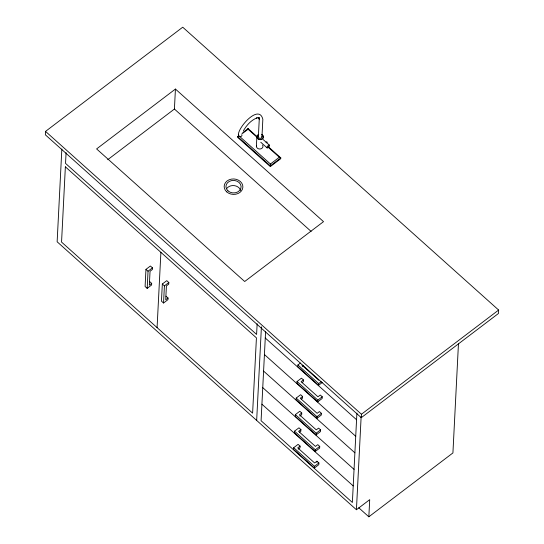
<?xml version="1.0" encoding="UTF-8"?>
<svg xmlns="http://www.w3.org/2000/svg" width="544" height="544" viewBox="0 0 544 544"><rect width="100%" height="100%" fill="white"/><g stroke="black" fill="none" stroke-linecap="round" stroke-linejoin="round"><path stroke-width="0.82" d="M256.816 137.088L248.064 129.248L248.091 128.472L248.044 129.356M270.436 164.009L270.32 166.6L237.585 137.299L237.687 136.394L239.163 136.014L270.436 164.009L279.337 157.25L280.704 157.678L280.772 158.664L270.32 166.6M45.533 131.396L45.363 134.824L361.277 417.67L498.467 313.473L498.637 310.046L182.723 27.2L45.533 131.396L361.447 414.242L361.277 417.67M61.839 149.036L57.14 241.788L356.429 509.748L369.709 499.664L368.839 516.8L358.734 507.756M66.082 152.694L65.538 163.39L256.598 334.444L257.142 323.755M151.681 283.376L149.348 285.151L150.049 271.252L152.381 269.484L152.463 267.859L150.389 266.002L145.962 269.362L145.092 286.498L147.172 288.361L151.599 284.995L151.681 283.376L149.6 281.513M147.172 288.361L148.043 271.225L152.463 267.859M157.08 327.617L160.895 252.348M168.048 298.03L165.716 299.805L166.416 285.906L168.749 284.138L168.83 282.513L166.756 280.656L162.33 284.016L161.459 301.152L163.54 303.015L167.967 299.649L168.048 298.03L165.968 296.167M163.54 303.015L164.41 285.879L168.83 282.513M107.719 159.698L174.42 109.038L175.433 89.053L323.524 221.639L244.691 281.513L96.608 148.927L175.433 89.053M256.401 146.159L256.87 136.83M258.373 136.775L259.257 119.286L259.304 119.68L259.073 118.007L258.407 117.375L259.243 118.395L259.073 118.007L259.461 118.068L258.053 117.701L258.461 117.701L256.55 118.028L256.89 117.919C250.961 120.312 246.446 125.372 243.372 130.852M261.956 136.932L262.847 119.34C259.148 103.55 237.946 127.303 238.36 135.021M256.666 420.43L261.412 326.828M265.601 331.391L261.079 420.73L352.376 502.466L356.898 413.127M293.692 447.705L293.604 449.419L314.384 468.03L318.811 464.664L318.9 462.951L316.934 461.196L314.602 462.964L297.745 447.875L300.077 446.107L298.112 444.346L293.692 447.705L314.473 466.317L314.384 468.03M294.528 431.161L294.44 432.874L315.221 451.486L319.648 448.12L319.736 446.406L317.771 444.652L315.438 446.42L298.588 431.331L300.92 429.563L298.955 427.802L294.528 431.161L315.309 449.772L315.221 451.486M295.365 414.616L295.276 416.33L316.064 434.942L320.491 431.576L320.572 429.862L318.607 428.108L316.275 429.876L299.424 414.786L301.757 413.018L299.792 411.257L295.365 414.616L316.146 433.228L316.064 434.942M296.201 398.072L296.12 399.786L316.9 418.397L321.327 415.031L321.416 413.318L319.45 411.563L317.111 413.331L300.261 398.242L302.593 396.474L300.628 394.713L296.201 398.072L316.989 416.684L316.9 418.397M297.044 381.528L296.956 383.241L317.737 401.853L322.164 398.487L322.252 396.773L320.287 395.019L317.954 396.787L301.097 381.698L303.43 379.93L301.464 378.168L297.044 381.528L317.825 400.139L317.737 401.853M300.41 363.066L297.881 364.983L297.792 366.697L318.573 385.308L322.368 382.425M300.077 446.107L299.996 447.821L298.241 449.147M300.92 429.563L300.832 431.276L299.662 432.16M301.757 413.018L301.668 414.732L299.921 416.058M302.593 396.474L302.505 398.188L301.342 399.072M303.43 379.93L303.348 381.643L302.178 382.527M318.573 385.308L318.662 383.595L321.191 381.67M316.873 462.339L316.934 461.196M356.429 509.748L361.128 416.996M458.449 343.924L452.921 452.934L368.839 516.8M242.855 132.58L248.078 128.608L256.89 136.496M241.706 134.082L248.064 129.248M302.437 366.425L303.6 365.541M317.825 400.139L322.252 396.773M316.989 416.684L321.416 413.318M316.146 433.228L320.572 429.862M361.447 414.242L498.637 310.046M315.309 449.772L319.736 446.406M314.473 466.317L318.9 462.951M263.092 139.495L269.389 145.132M268.219 146.642L280.813 157.91L270.354 165.852L237.626 136.551M268.076 147.172L279.337 157.25M260.773 142.236L267.063 147.873M174.42 109.038L311.12 231.424M301.94 365.153L318.791 380.242M297.881 364.983L318.662 383.595M265.268 338.008L356.565 419.75M264.432 354.552L355.728 436.288M263.588 371.096L354.892 452.832M145.962 269.362L148.043 271.225M162.33 284.016L164.41 285.879M262.752 387.641L354.049 469.377M261.916 404.185L353.212 485.921M226.814 188.414A7.596 6.263 2.9 0 1 234.491 185.654A7.596 6.263 2.9 0 1 240.652 190.509M262.582 145.064A3.291 2.713 2.9 0 1 260.012 149.008A3.291 2.713 2.9 0 1 256.537 145.466M261.909 136.544A1.795 1.482 2.9 0 1 260.569 138.298L260.107 138.332A1.795 1.482 2.9 0 1 258.638 136.048M261.888 134.688A3.291 2.713 2.9 0 1 262.609 138.815A3.291 2.713 2.9 0 1 257.57 138.604A3.291 2.713 2.9 0 1 258.604 134.545M238.626 134.354A1.795 1.374 11.1 0 0 239.421 136.401A1.795 1.374 11.1 0 0 241.849 135.721L241.924 135.368A1.795 1.374 11.1 0 0 241.869 135.007M261.793 134.708A3.094 2.55 2.9 0 1 262.466 138.591A3.094 2.55 2.9 0 1 257.734 138.394A3.094 2.55 2.9 0 1 258.699 134.579M65.368 166.818L61.554 242.087L252.613 413.148L256.428 337.872L65.368 166.818M266.152 142.188C266.859 144.14 267.947 140.882 266.152 142.188M226.705 191.862A9.364 7.725 2.9 0 0 242.488 189.054A9.364 7.725 2.9 0 0 231.39 179.119A9.364 7.725 2.9 0 0 226.705 191.862M227.997 190.876A7.596 6.263 2.9 0 0 240.795 188.605A7.596 6.263 2.9 0 0 231.792 180.547A7.596 6.263 2.9 0 0 227.997 190.876M267.838 147.744A1.802 0.714 -48.2 0 0 269.504 145.275A1.802 0.714 -48.2 0 0 267.335 146.486A1.802 0.714 -48.2 0 0 267.838 147.744"/></g></svg>
